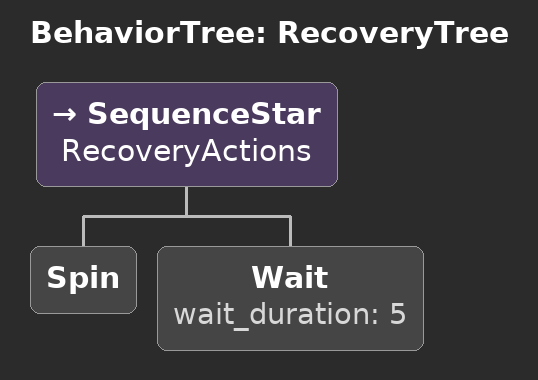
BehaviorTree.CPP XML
<?xml version="1.0"?>
<root BTCPP_format="4" main_tree_to_execute="RecoveryTree">
  <BehaviorTree ID="RecoveryTree">
    <!-- Recovery sequence: Spin then Wait -->
    <SequenceStar name="RecoveryActions">
      <!-- Spin behavior -->
      <Spin/>

      <!-- Wait behavior -->
      <Wait wait_duration="5"/>
    </SequenceStar>
  </BehaviorTree>
</root>
